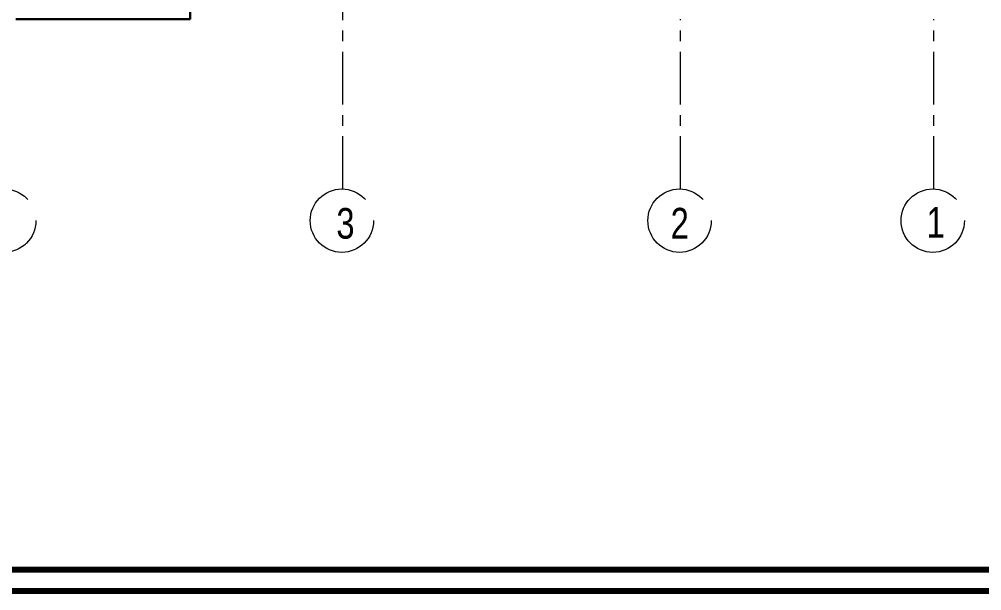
# Model space of a CAD drawing. Extents: x 800 to 995, y 398 to 804.
# Drawn here: x 902 to 915.68, y 734.26 to 742.38 of the extents above; entities that cross this region are included whole.
import ezdxf

# ---------------------------------------------------------------- set-up
doc = ezdxf.new("R2010")
doc.units = 0
doc.header["$MEASUREMENT"] = 0
doc.linetypes.add('CENTERX2', pattern=[4, 2.5, -0.5, 0.5, -0.5])
for name, color, linetype, lineweight in [('axis', 1, 'CENTERX2', 5), ('txt in circle', 11, 'CONTINUOUS', 13), ('UG-BORDER', 20, 'CONTINUOUS', 80), ('Wall', 252, 'CONTINUOUS', 30)]:
    doc.layers.add(name, color=color, linetype=linetype, lineweight=lineweight)
doc.styles.add('SOSA2', font='SOSA.shx', dxfattribs={"width": 0.8})

msp = doc.modelspace()

# ---------------------------------------------------------------- linework, layer by layer
at = {"layer": 'axis', "color": 0, "ltscale": 0.3}
for p, q in [((906.597, 739.97), (906.597, 742.632)), ((911.397, 739.97), (911.397, 742.382)), ((914.997, 739.97), (914.997, 742.382))]:
    msp.add_line(p, q, dxfattribs=at)
at = {"layer": 'axis', "color": 0}
for centre in [(901.783, 739.521), (906.583, 739.521), (911.383, 739.521), (914.983, 739.521)]:
    msp.add_circle(centre, 0.45, dxfattribs=at)
at = {"layer": 'UG-BORDER'}
for p, q in [((848.293, 734.568), (942.887, 734.568)), ((847.989, 734.264), (943.19, 734.264))]:
    msp.add_line(p, q, dxfattribs=at)
at = {"layer": 'Wall', "color": 252, "linetype": 'Continuous'}
for p, q in [((904.427, 742.632), (904.427, 742.382)), ((904.427, 742.382), (901.947, 742.382))]:
    msp.add_line(p, q, dxfattribs=at)

# ---------------------------------------------------------------- texts
at = {"layer": 'txt in circle', "color": 0, "ltscale": 0.01, "char_height": 0.435, "attachment_point": 5, "style": 'SOSA2'}
for s, insert in [('3', (906.634, 739.48)), ('2', (911.386, 739.485)), ('1', (915.025, 739.498))]:
    msp.add_mtext(s, dxfattribs=dict(at, insert=insert))

doc.saveas('drawing.dxf')
